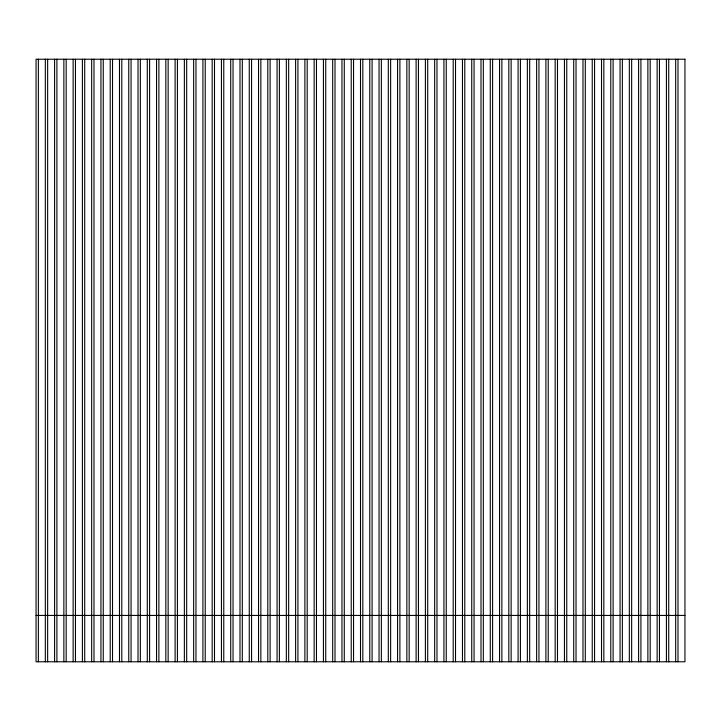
<?xml version="1.0" encoding="UTF-8"?>
<svg xmlns="http://www.w3.org/2000/svg" width="721" height="721" viewBox="0 0 721 721"><rect width="100%" height="100%" fill="white"/><g stroke="black" fill="none" stroke-linecap="round" stroke-linejoin="round"><path stroke-width="1.08" d="M36.05 615.428L63.863 615.428M64.187 615.428L84.447 615.428M84.718 615.428L158.728 615.428M158.881 615.428L184.369 615.428M184.621 615.428L258.533 615.428M258.902 615.428L279.162 615.428M279.387 615.428L304.884 615.428M305.046 615.428L362.465 615.428M362.816 615.428L379.039 615.428M379.354 615.428L408.627 615.428M409.168 615.428L436.773 615.428M436.98 615.428L453.203 615.428M453.662 615.428L482.935 615.428M483.331 615.428L499.554 615.428M499.824 615.428L557.252 615.428M557.486 615.428L582.983 615.428M583.145 615.428L603.315 615.428M603.837 615.428L647.873 615.428M648.044 615.428L668.178 615.428M668.727 615.428L684.95 615.428M678.001 59.221L678.001 661.779M675.676 59.221L675.676 661.779M668.727 59.221L668.727 661.779M666.411 59.221L666.411 661.779M659.454 59.221L659.454 661.779M657.137 59.221L657.137 661.779M650.189 59.221L650.189 661.779M647.873 59.221L647.873 661.779M640.915 59.221L640.915 661.779M638.599 59.221L638.599 661.779M631.65 59.221L631.65 661.779M629.334 59.221L629.334 661.779M622.376 59.221L622.376 661.779M620.06 59.221L620.06 661.779M613.111 59.221L613.111 661.779M610.786 59.221L610.786 661.779M603.837 59.221L603.837 661.779M601.521 59.221L601.521 661.779M594.564 59.221L594.564 661.779M592.247 59.221L592.247 661.779M585.299 59.221L585.299 661.779M582.983 59.221L582.983 661.779M576.025 59.221L576.025 661.779M573.709 59.221L573.709 661.779M566.76 59.221L566.76 661.779M564.444 59.221L564.444 661.779M557.486 59.221L557.486 661.779M555.17 59.221L555.17 661.779M548.221 59.221L548.221 661.779M545.896 59.221L545.896 661.779M538.947 59.221L538.947 661.779M536.631 59.221L536.631 661.779M529.674 59.221L529.674 661.779M527.357 59.221L527.357 661.779M520.409 59.221L520.409 661.779M518.093 59.221L518.093 661.779M511.135 59.221L511.135 661.779M508.819 59.221L508.819 661.779M501.87 59.221L501.87 661.779M499.554 59.221L499.554 661.779M492.596 59.221L492.596 661.779M490.28 59.221L490.28 661.779M483.331 59.221L483.331 661.779M481.006 59.221L481.006 661.779M474.058 59.221L474.058 661.779M471.741 59.221L471.741 661.779M464.784 59.221L464.784 661.779M462.467 59.221L462.467 661.779M455.519 59.221L455.519 661.779M453.203 59.221L453.203 661.779M446.245 59.221L446.245 661.779M443.929 59.221L443.929 661.779M436.98 59.221L436.98 661.779M434.664 59.221L434.664 661.779M427.706 59.221L427.706 661.779M425.39 59.221L425.39 661.779M418.441 59.221L418.441 661.779M416.116 59.221L416.116 661.779M409.168 59.221L409.168 661.779M406.851 59.221L406.851 661.779M399.894 59.221L399.894 661.779M397.577 59.221L397.577 661.779M390.629 59.221L390.629 661.779M388.313 59.221L388.313 661.779M381.355 59.221L381.355 661.779M379.039 59.221L379.039 661.779M372.09 59.221L372.09 661.779M369.774 59.221L369.774 661.779M362.816 59.221L362.816 661.779M360.5 59.221L360.5 661.779M353.551 59.221L353.551 661.779M351.226 59.221L351.226 661.779M344.277 59.221L344.277 661.779M341.961 59.221L341.961 661.779M335.004 59.221L335.004 661.779M332.687 59.221L332.687 661.779M325.739 59.221L325.739 661.779M323.423 59.221L323.423 661.779M316.465 59.221L316.465 661.779M314.149 59.221L314.149 661.779M307.2 59.221L307.2 661.779M304.884 59.221L304.884 661.779M297.926 59.221L297.926 661.779M295.61 59.221L295.61 661.779M288.661 59.221L288.661 661.779M286.336 59.221L286.336 661.779M279.387 59.221L279.387 661.779M277.071 59.221L277.071 661.779M270.114 59.221L270.114 661.779M267.797 59.221L267.797 661.779M260.849 59.221L260.849 661.779M258.533 59.221L258.533 661.779M251.575 59.221L251.575 661.779M249.259 59.221L249.259 661.779M242.31 59.221L242.31 661.779M239.994 59.221L239.994 661.779M233.036 59.221L233.036 661.779M230.72 59.221L230.72 661.779M223.771 59.221L223.771 661.779M221.446 59.221L221.446 661.779M214.498 59.221L214.498 661.779M212.181 59.221L212.181 661.779M205.224 59.221L205.224 661.779M202.907 59.221L202.907 661.779M195.959 59.221L195.959 661.779M193.643 59.221L193.643 661.779M186.685 59.221L186.685 661.779M184.369 59.221L184.369 661.779M177.42 59.221L177.42 661.779M175.104 59.221L175.104 661.779M168.146 59.221L168.146 661.779M165.83 59.221L165.83 661.779M158.881 59.221L158.881 661.779M156.556 59.221L156.556 661.779M149.607 59.221L149.607 661.779M147.291 59.221L147.291 661.779M140.334 59.221L140.334 661.779M138.017 59.221L138.017 661.779M131.069 59.221L131.069 661.779M128.753 59.221L128.753 661.779M121.795 59.221L121.795 661.779M119.479 59.221L119.479 661.779M112.53 59.221L112.53 661.779M110.214 59.221L110.214 661.779M103.256 59.221L103.256 661.779M100.94 59.221L100.94 661.779M93.991 59.221L93.991 661.779M91.666 59.221L91.666 661.779M84.718 59.221L84.718 661.779M82.401 59.221L82.401 661.779M75.444 59.221L75.444 661.779M73.127 59.221L73.127 661.779M66.179 59.221L66.179 661.779M63.863 59.221L63.863 661.779M56.905 59.221L56.905 661.779M54.589 59.221L54.589 661.779M47.64 59.221L47.64 661.779M45.324 59.221L45.324 661.779M38.366 59.221L38.366 661.779M684.95 59.221L36.05 59.221L36.05 661.779L684.95 661.779L684.95 59.221"/></g></svg>
